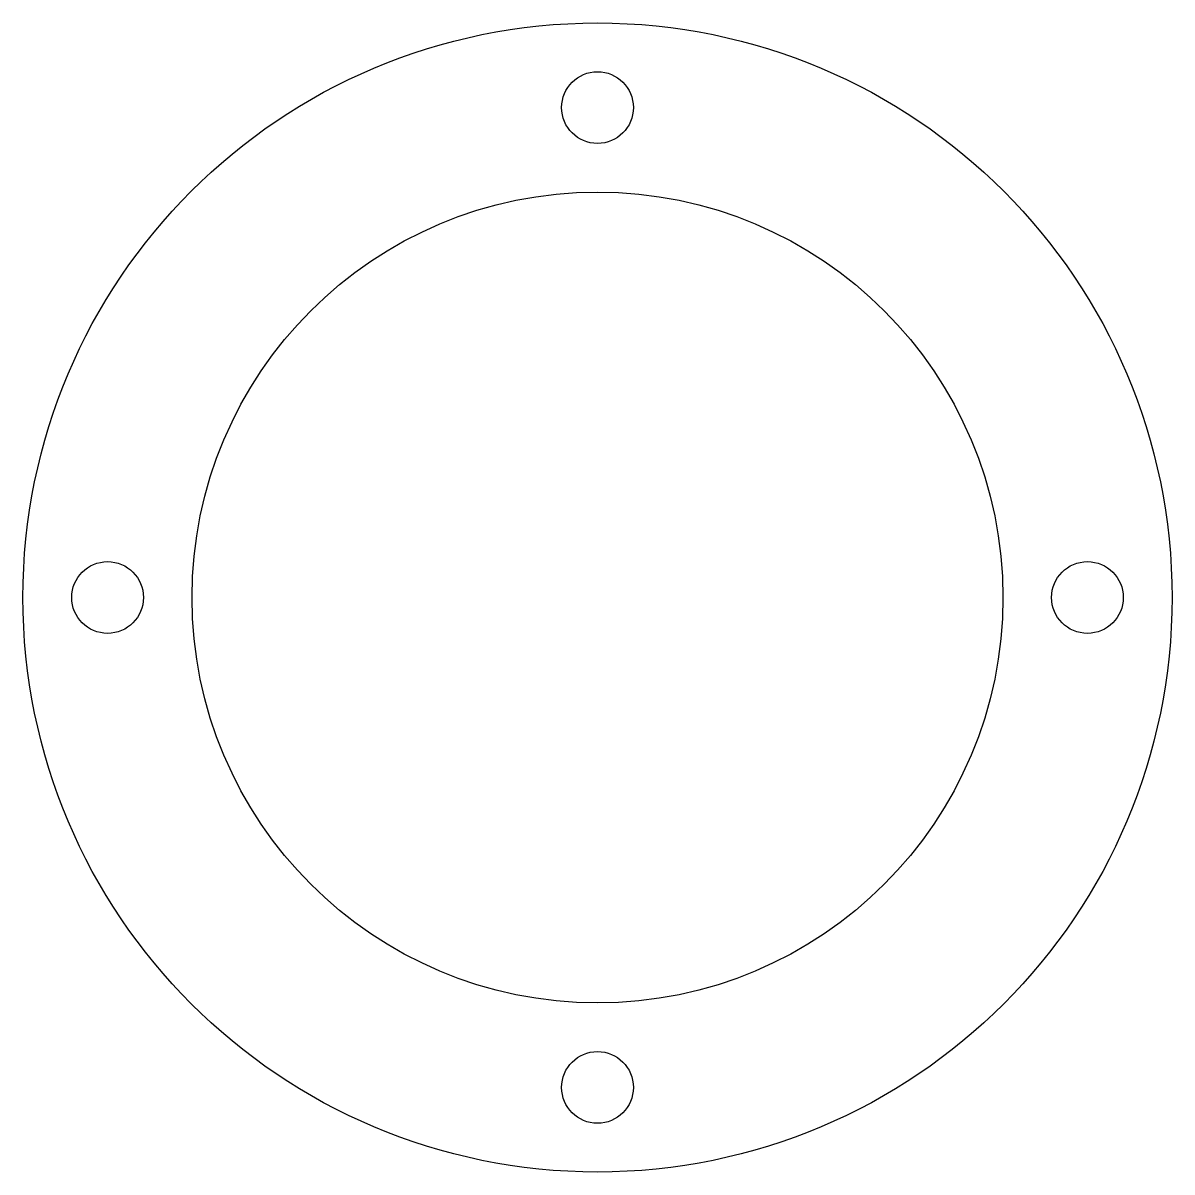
# Model space of a CAD drawing. Extents: x -4.25 to 4.25, y -4.25 to 4.25.
import ezdxf

# ---------------------------------------------------------------- set-up
doc = ezdxf.new("R2010")
doc.units = 0

msp = doc.modelspace()

# ---------------------------------------------------------------- linework, layer by layer
at = {"layer": 'Default', "color": 9, "linetype": 'CONTINUOUS'}
for centre, radius in [((0, 0, -0.125), 4.251), ((0, 3.625), 0.2656), ((0, 0, -0.625), 3), ((-3.625, 0), 0.2656), ((3.625, 0), 0.2656), ((0, -3.625), 0.2656)]:
    msp.add_circle(centre, radius, dxfattribs=at)

doc.saveas('drawing.dxf')
